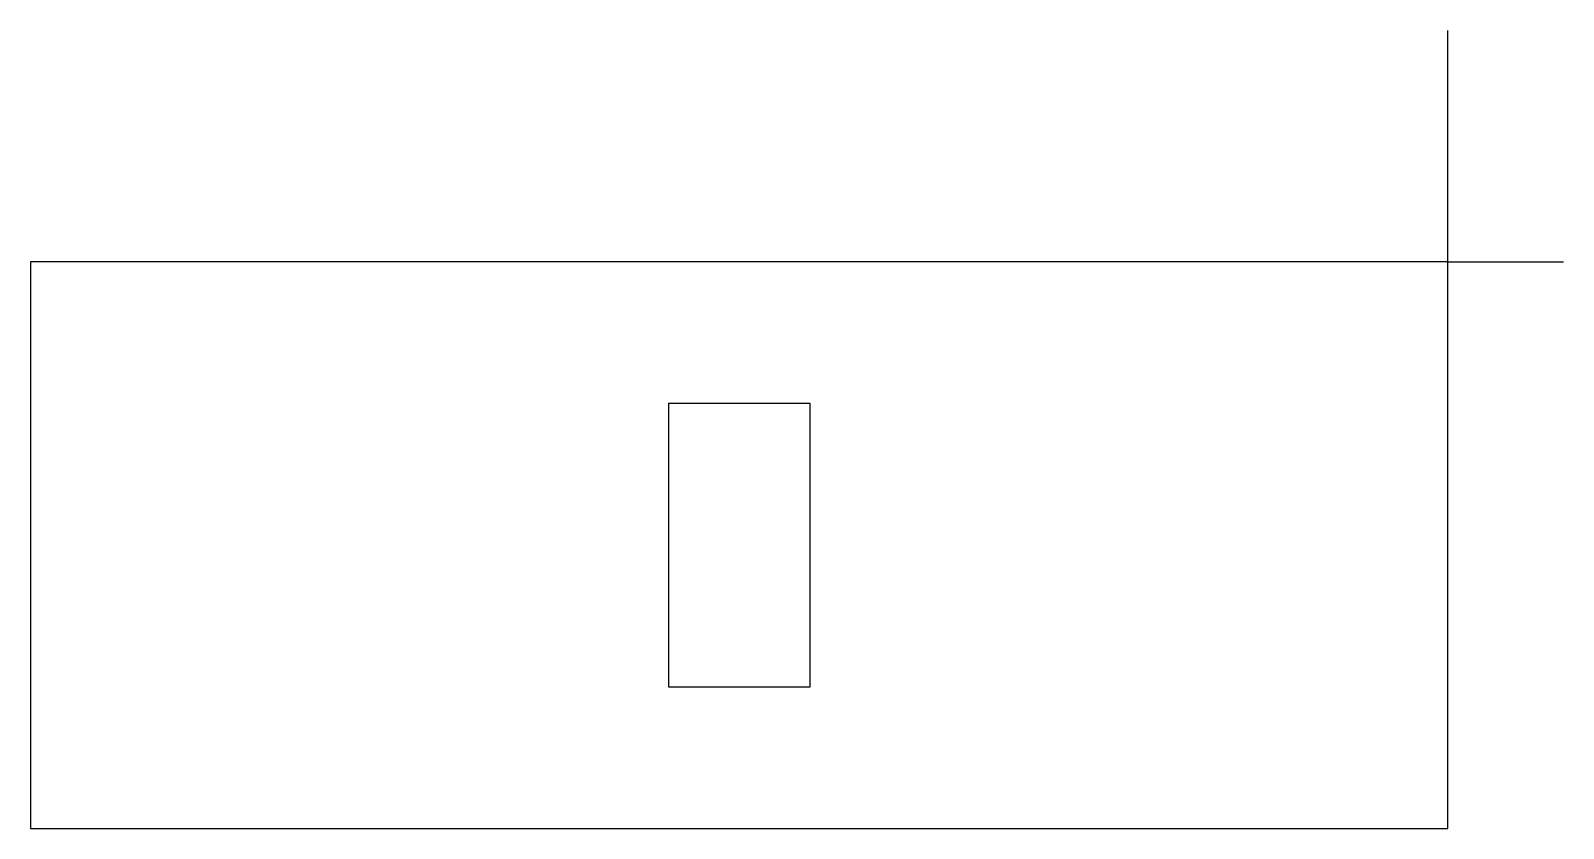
# Model space of a CAD drawing. Header units: millimetres. Extents: x -50 to 4.1, y -20 to 8.2.
import ezdxf

# ---------------------------------------------------------------- set-up
doc = ezdxf.new("R2010")
doc.units = ezdxf.units.MM
doc.header["$PDSIZE"] = -1

msp = doc.modelspace()

# ---------------------------------------------------------------- linework, layer by layer
at = {"color": 7, "linetype": 'Continuous'}
for q in [(0, 8.156), (4.078, 0)]:
    msp.add_line((0, 0), q, dxfattribs=at)
at = {"color": 7, "linetype": 'Continuous', "lineweight": 25}
for p, q in [((-50, 0), (-50, -20)), ((0, 0), (-50, 0)), ((0, -20), (0, 0)), ((-22.5, -5), (-27.5, -5)), ((-27.5, -5), (-27.5, -15)), ((-22.5, -15), (-22.5, -5)), ((-27.5, -15), (-22.5, -15)), ((-50, -20), (0, -20))]:
    msp.add_line(p, q, dxfattribs=at)
at = {"color": 7, "linetype": 'Continuous'}
msp.add_point((0, 0), dxfattribs=at)

doc.saveas('drawing.dxf')
